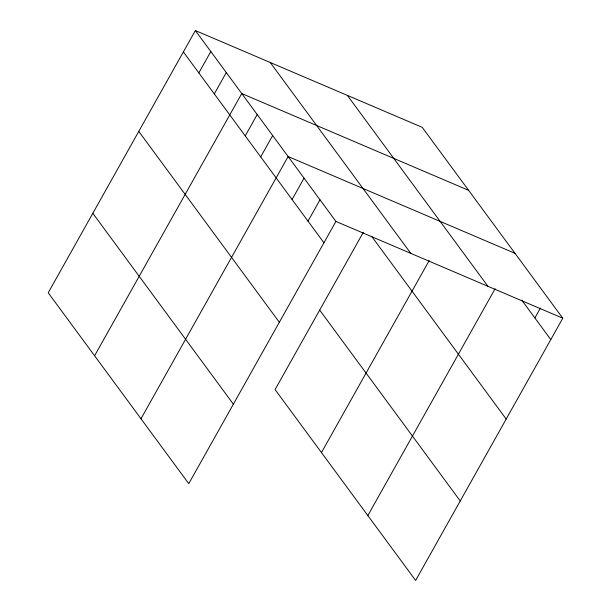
<?xml version="1.0" encoding="UTF-8"?>
<svg xmlns="http://www.w3.org/2000/svg" width="611" height="611" viewBox="0 0 611 611"><rect width="100%" height="100%" fill="white"/><g stroke="black" fill="none" stroke-linecap="round" stroke-linejoin="round"><path stroke-width="0.92" d="M195.367 30.55L48.216 292.776L188.768 483.66L335.92 221.426L195.367 30.55L422.232 127.34L562.784 318.224L415.633 580.45L275.08 389.574L363.316 232.325M198.842 72.908L210.833 51.545M214.308 93.903L226.291 72.541M94.598 355.77L241.75 93.544L468.614 190.334M245.225 135.894L257.216 114.54M260.691 156.89L272.674 135.535M140.981 418.756L288.132 156.531L514.997 253.321M292.081 199.522L304.064 178.168M308.005 221.159L319.996 199.797M321.462 452.56L429.212 260.538M367.845 515.554L495.116 288.759M534.869 317.949L540.399 308.089M335.92 221.426L562.784 318.224M521.687 300.047L550.801 339.579M347.369 95.4L487.922 286.284M270.238 62.49L410.791 253.374M371.717 236.434L506.191 419.07M183.384 51.912L323.937 242.788M319.683 310.083L460.236 500.967M138.781 131.396L279.334 322.272M92.819 213.292L233.371 404.169"/></g></svg>
